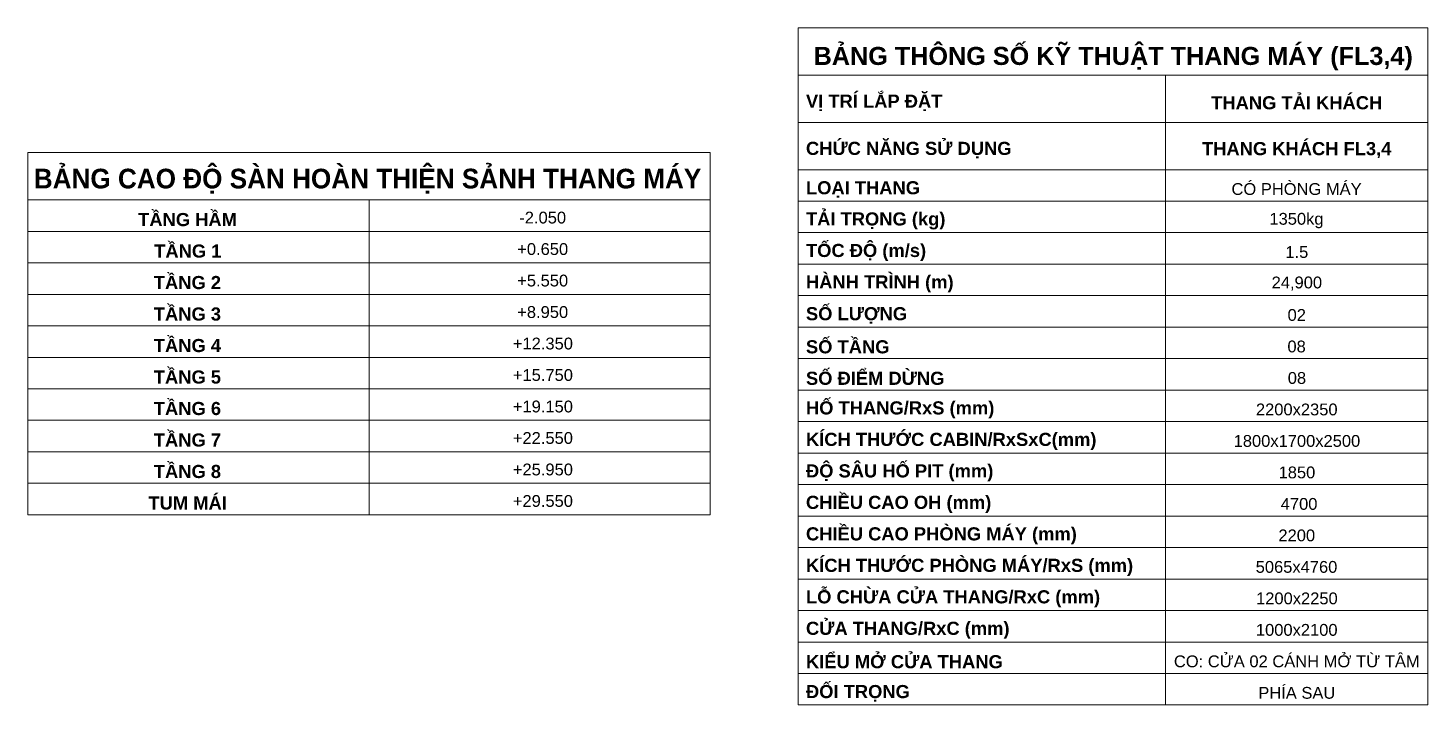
# Model space of a CAD drawing. Header units: millimetres. Extents: x 75015 to 108159, y -6470 to 34550.
# Drawn here: x 102825 to 108159, y 2002 to 4582 of the extents above; entities that cross this region are included whole.
import ezdxf

# ---------------------------------------------------------------- set-up
doc = ezdxf.new("R2010")
doc.units = ezdxf.units.MM
for name, color, linetype, lineweight in [('A-DETL-THIN', 151, 'Continuous', 18), ('G-ANNO-TEXT-1', 7, 'Continuous', 9), ('G-ANNO-TEXT-2', 5, 'Continuous', 9)]:
    doc.layers.add(name, color=color, linetype=linetype, lineweight=lineweight)
doc.styles.add('Arial_3', font='arial.ttf', dxfattribs={"height": 45})
doc.styles.add('Arial_B_1', font='arialbd.ttf', dxfattribs={"width": 0.95, "height": 75})
doc.styles.add('Arial_B_2', font='arialbd.ttf', dxfattribs={"height": 50})
doc.styles.add('Arial_B_3', font='arialbd.ttf', dxfattribs={"height": 68.75})

msp = doc.modelspace()

# ---------------------------------------------------------------- linework, layer by layer
at = {"layer": 'A-DETL-THIN'}
for p, q in [((105759.4, 2002), (105759.4, 4582)), ((105759.4, 4582), (108159.4, 4582)), ((108159.4, 2002), (108159.4, 4582)), ((105759.4, 4402), (108159.4, 4402)), ((107159.4, 2122), (107159.4, 4402)), ((107159.4, 2002), (107159.4, 4402)), ((105759.4, 4222), (108159.4, 4222)), ((102824.8, 4106.9), (105424.8, 4106.9)), ((102824.8, 2726.9), (102824.8, 4106.9)), ((105424.8, 2726.9), (105424.8, 4106.9)), ((105759.4, 4042), (108159.4, 4042)), ((102824.8, 3926.9), (105424.8, 3926.9)), ((102824.8, 3926.9), (105424.8, 3926.9)), ((104124.8, 2726.9), (104124.8, 3926.9)), ((105759.4, 3922), (108159.4, 3922)), ((102824.8, 3806.9), (105424.8, 3806.9)), ((105759.4, 3802), (108159.4, 3802)), ((102824.8, 3686.9), (105424.8, 3686.9)), ((105759.4, 3682), (108159.4, 3682)), ((102824.8, 3566.9), (105424.8, 3566.9)), ((105759.4, 3562), (108159.4, 3562)), ((102824.8, 3446.9), (105424.8, 3446.9)), ((105759.4, 3442), (108159.4, 3442)), ((102824.8, 3326.9), (105424.8, 3326.9)), ((105759.4, 3322), (108159.4, 3322)), ((102824.8, 3206.9), (105424.8, 3206.9)), ((105759.4, 3202), (108159.4, 3202)), ((102824.8, 3086.9), (105424.8, 3086.9)), ((105759.4, 3082), (108159.4, 3082)), ((102824.8, 2966.9), (105424.8, 2966.9)), ((105759.4, 2962), (108159.4, 2962)), ((102824.8, 2846.9), (105424.8, 2846.9)), ((105759.4, 2842), (108159.4, 2842)), ((102824.8, 2726.9), (105424.8, 2726.9)), ((105759.4, 2722), (108159.4, 2722)), ((105759.4, 2602), (108159.4, 2602)), ((105759.4, 2482), (107159.4, 2482)), ((105759.4, 2482), (108159.4, 2482)), ((105759.4, 2362), (108159.4, 2362)), ((105759.4, 2242), (108159.4, 2242)), ((105759.4, 2122), (108159.4, 2122)), ((105759.4, 2002), (108159.4, 2002))]:
    msp.add_line(p, q, dxfattribs=at)

# ---------------------------------------------------------------- texts
at = {"layer": 'G-ANNO-TEXT-1', "line_spacing_factor": 0.936439}
for s, insert, char_height, width, attachment_point, style in [('\\pt12.50013,25.00025,37.49969,49.99981,62.49994,75.00006,87.50019,100.00031,112.49975,124.99988,137.5,150.00013,162.50025,174.99969,187.49981,199.99994,212.50006,225.00019,237.50031,249.99975,262.49988,275,287.50013,300.00025,312.49969,324.99981,337.49994,350.00006,362.50019,375.00031,387.49975,399.99988;BẢNG THÔNG SỐ KỸ THUẬT THANG MÁY (FL3,4)', (106960, 4465.2), 68.75, 2383, 5, 'Arial_B_3'), ('\\pt317.5,635,952.5,1270,1587.5,1905,2222.5,2540,2857.5,3175,3492.5,3810,4127.5,4445,4762.5,5080,5397.5,5715,6032.5,6350,6667.5,6985,7302.5,7620,7937.5,8255,8572.5,8890,9207.5,9525,9842.5,10160;VỊ TRÍ LẮP ĐẶT', (105789.2, 4296.7), 50, 985.5, 4, 'Arial_B_2'), ('\\pt317.5,635,952.5,1270,1587.5,1905,2222.5,2540,2857.5,3175,3492.5,3810,4127.5,4445,4762.5,5080,5397.5,5715,6032.5,6350,6667.5,6985,7302.5,7620,7937.5,8255,8572.5,8890,9207.5,9525,9842.5,10160;THANG TẢI KHÁCH', (107659.1, 4296.7), 50, 879.75, 5, 'Arial_B_2'), ('\\pt317.5,635,952.5,1270,1587.5,1905,2222.5,2540,2857.5,3175,3492.5,3810,4127.5,4445,4762.5,5080,5397.5,5715,6032.5,6350,6667.5,6985,7302.5,7620,7937.5,8255,8572.5,8890,9207.5,9525,9842.5,10160;CHỨC NĂNG SỬ DỤNG', (105789.2, 4116.7), 50, 912.75, 4, 'Arial_B_2'), ('\\pt317.5,635,952.5,1270,1587.5,1905,2222.5,2540,2857.5,3175,3492.5,3810,4127.5,4445,4762.5,5080,5397.5,5715,6032.5,6350,6667.5,6985,7302.5,7620,7937.5,8255,8572.5,8890,9207.5,9525,9842.5,10160;THANG KHÁCH FL3,4', (107659.1, 4116.7), 50, 879.75, 5, 'Arial_B_2'), ('\\pt237.50025,474.99975,712.5,950.00025,1187.49975,1425,1662.50025,1899.99975,2137.5,2375.00025,2612.49975,2850,3087.50025,3324.99975,3562.5,3800.00025,4037.49975,4275,4512.50025,4749.99975,4987.5,5225.00025,5462.49975,5700,5937.50025,6174.99975,6412.5,6650.00025,6887.49975,7125,7362.50025,7599.99975;BẢNG CAO ĐỘ SÀN HOÀN THIỆN SẢNH THANG MÁY', (104118.6, 3998.4), 75, 2750.725, 5, 'Arial_B_1'), ('\\pt317.5,635,952.5,1270,1587.5,1905,2222.5,2540,2857.5,3175,3492.5,3810,4127.5,4445,4762.5,5080,5397.5,5715,6032.5,6350,6667.5,6985,7302.5,7620,7937.5,8255,8572.5,8890,9207.5,9525,9842.5,10160;LOẠI THANG', (105789.2, 3966.7), 50, 912.75, 4, 'Arial_B_2'), ('\\pt317.5,635,952.5,1270,1587.5,1905,2222.5,2540,2857.5,3175,3492.5,3810,4127.5,4445,4762.5,5080,5397.5,5715,6032.5,6350,6667.5,6985,7302.5,7620,7937.5,8255,8572.5,8890,9207.5,9525,9842.5,10160;TẢI TRỌNG (kg)', (105789.2, 3846.7), 50, 901.25, 4, 'Arial_B_2'), ('\\pt317.5,635,952.5,1270,1587.5,1905,2222.5,2540,2857.5,3175,3492.5,3810,4127.5,4445,4762.5,5080,5397.5,5715,6032.5,6350,6667.5,6985,7302.5,7620,7937.5,8255,8572.5,8890,9207.5,9525,9842.5,10160;TẦNG HẦM', (103432.7, 3851.6), 50, 555.75, 5, 'Arial_B_2'), ('\\pt317.5,635,952.5,1270,1587.5,1905,2222.5,2540,2857.5,3175,3492.5,3810,4127.5,4445,4762.5,5080,5397.5,5715,6032.5,6350,6667.5,6985,7302.5,7620,7937.5,8255,8572.5,8890,9207.5,9525,9842.5,10160;TẦNG 1', (103433.7, 3731.6), 50, 555.75, 5, 'Arial_B_2'), ('\\pt317.5,635,952.5,1270,1587.5,1905,2222.5,2540,2857.5,3175,3492.5,3810,4127.5,4445,4762.5,5080,5397.5,5715,6032.5,6350,6667.5,6985,7302.5,7620,7937.5,8255,8572.5,8890,9207.5,9525,9842.5,10160;TỐC ĐỘ (m/s)', (105789.2, 3726.7), 50, 896.25, 4, 'Arial_B_2'), ('\\pt317.5,635,952.5,1270,1587.5,1905,2222.5,2540,2857.5,3175,3492.5,3810,4127.5,4445,4762.5,5080,5397.5,5715,6032.5,6350,6667.5,6985,7302.5,7620,7937.5,8255,8572.5,8890,9207.5,9525,9842.5,10160;TẦNG 2', (103432.2, 3611.6), 50, 398.5, 5, 'Arial_B_2'), ('\\pt317.5,635,952.5,1270,1587.5,1905,2222.5,2540,2857.5,3175,3492.5,3810,4127.5,4445,4762.5,5080,5397.5,5715,6032.5,6350,6667.5,6985,7302.5,7620,7937.5,8255,8572.5,8890,9207.5,9525,9842.5,10160;HÀNH TRÌNH (m)', (105789.2, 3606.7), 50, 896.25, 4, 'Arial_B_2'), ('\\pt317.5,635,952.5,1270,1587.5,1905,2222.5,2540,2857.5,3175,3492.5,3810,4127.5,4445,4762.5,5080,5397.5,5715,6032.5,6350,6667.5,6985,7302.5,7620,7937.5,8255,8572.5,8890,9207.5,9525,9842.5,10160;TẦNG 3', (103432.2, 3491.6), 50, 398.5, 5, 'Arial_B_2'), ('\\pt317.5,635,952.5,1270,1587.5,1905,2222.5,2540,2857.5,3175,3492.5,3810,4127.5,4445,4762.5,5080,5397.5,5715,6032.5,6350,6667.5,6985,7302.5,7620,7937.5,8255,8572.5,8890,9207.5,9525,9842.5,10160;SỐ LƯỢNG', (105789.2, 3486.7), 50, 896.25, 4, 'Arial_B_2'), ('\\pt317.5,635,952.5,1270,1587.5,1905,2222.5,2540,2857.5,3175,3492.5,3810,4127.5,4445,4762.5,5080,5397.5,5715,6032.5,6350,6667.5,6985,7302.5,7620,7937.5,8255,8572.5,8890,9207.5,9525,9842.5,10160;TẦNG 4', (103432.2, 3371.6), 50, 398.5, 5, 'Arial_B_2'), ('\\pt317.5,635,952.5,1270,1587.5,1905,2222.5,2540,2857.5,3175,3492.5,3810,4127.5,4445,4762.5,5080,5397.5,5715,6032.5,6350,6667.5,6985,7302.5,7620,7937.5,8255,8572.5,8890,9207.5,9525,9842.5,10160;SỐ TẦNG', (105789.2, 3366.7), 50, 896.25, 4, 'Arial_B_2'), ('\\pt317.5,635,952.5,1270,1587.5,1905,2222.5,2540,2857.5,3175,3492.5,3810,4127.5,4445,4762.5,5080,5397.5,5715,6032.5,6350,6667.5,6985,7302.5,7620,7937.5,8255,8572.5,8890,9207.5,9525,9842.5,10160;TẦNG 5', (103432.2, 3251.6), 50, 398.5, 5, 'Arial_B_2'), ('\\pt317.5,635,952.5,1270,1587.5,1905,2222.5,2540,2857.5,3175,3492.5,3810,4127.5,4445,4762.5,5080,5397.5,5715,6032.5,6350,6667.5,6985,7302.5,7620,7937.5,8255,8572.5,8890,9207.5,9525,9842.5,10160;SỐ ĐIỂM DỪNG', (105789.2, 3246.7), 50, 896.25, 4, 'Arial_B_2'), ('\\pt317.5,635,952.5,1270,1587.5,1905,2222.5,2540,2857.5,3175,3492.5,3810,4127.5,4445,4762.5,5080,5397.5,5715,6032.5,6350,6667.5,6985,7302.5,7620,7937.5,8255,8572.5,8890,9207.5,9525,9842.5,10160;TẦNG 6', (103432.2, 3131.6), 50, 398.5, 5, 'Arial_B_2'), ('\\pt317.5,635,952.5,1270,1587.5,1905,2222.5,2540,2857.5,3175,3492.5,3810,4127.5,4445,4762.5,5080,5397.5,5715,6032.5,6350,6667.5,6985,7302.5,7620,7937.5,8255,8572.5,8890,9207.5,9525,9842.5,10160;HỐ THANG/RxS (mm)', (105789.2, 3126.7), 50, 1347.75, 4, 'Arial_B_2'), ('\\pt317.5,635,952.5,1270,1587.5,1905,2222.5,2540,2857.5,3175,3492.5,3810,4127.5,4445,4762.5,5080,5397.5,5715,6032.5,6350,6667.5,6985,7302.5,7620,7937.5,8255,8572.5,8890,9207.5,9525,9842.5,10160;TẦNG 7', (103432.2, 3011.6), 50, 398.5, 5, 'Arial_B_2'), ('\\pt317.5,635,952.5,1270,1587.5,1905,2222.5,2540,2857.5,3175,3492.5,3810,4127.5,4445,4762.5,5080,5397.5,5715,6032.5,6350,6667.5,6985,7302.5,7620,7937.5,8255,8572.5,8890,9207.5,9525,9842.5,10160;KÍCH THƯỚC CABIN/RxSxC(mm)', (105789.2, 3006.7), 50, 1346, 4, 'Arial_B_2'), ('\\pt317.5,635,952.5,1270,1587.5,1905,2222.5,2540,2857.5,3175,3492.5,3810,4127.5,4445,4762.5,5080,5397.5,5715,6032.5,6350,6667.5,6985,7302.5,7620,7937.5,8255,8572.5,8890,9207.5,9525,9842.5,10160;ĐỘ SÂU HỐ PIT (mm)', (105789.2, 2886.7), 50, 1344.5, 4, 'Arial_B_2'), ('\\pt317.5,635,952.5,1270,1587.5,1905,2222.5,2540,2857.5,3175,3492.5,3810,4127.5,4445,4762.5,5080,5397.5,5715,6032.5,6350,6667.5,6985,7302.5,7620,7937.5,8255,8572.5,8890,9207.5,9525,9842.5,10160;TẦNG 8', (103432.2, 2891.6), 50, 398.5, 5, 'Arial_B_2'), ('\\pt317.5,635,952.5,1270,1587.5,1905,2222.5,2540,2857.5,3175,3492.5,3810,4127.5,4445,4762.5,5080,5397.5,5715,6032.5,6350,6667.5,6985,7302.5,7620,7937.5,8255,8572.5,8890,9207.5,9525,9842.5,10160;TUM MÁI', (103433.2, 2771.6), 50, 398.5, 5, 'Arial_B_2'), ('\\pt317.5,635,952.5,1270,1587.5,1905,2222.5,2540,2857.5,3175,3492.5,3810,4127.5,4445,4762.5,5080,5397.5,5715,6032.5,6350,6667.5,6985,7302.5,7620,7937.5,8255,8572.5,8890,9207.5,9525,9842.5,10160;CHIỀU CAO OH (mm)', (105789.2, 2766.7), 50, 1341.25, 4, 'Arial_B_2'), ('\\pt317.5,635,952.5,1270,1587.5,1905,2222.5,2540,2857.5,3175,3492.5,3810,4127.5,4445,4762.5,5080,5397.5,5715,6032.5,6350,6667.5,6985,7302.5,7620,7937.5,8255,8572.5,8890,9207.5,9525,9842.5,10160;CHIỀU CAO PHÒNG MÁY (mm)', (105789.2, 2646.7), 50, 1342.75, 4, 'Arial_B_2'), ('\\pt317.5,635,952.5,1270,1587.5,1905,2222.5,2540,2857.5,3175,3492.5,3810,4127.5,4445,4762.5,5080,5397.5,5715,6032.5,6350,6667.5,6985,7302.5,7620,7937.5,8255,8572.5,8890,9207.5,9525,9842.5,10160;KÍCH THƯỚC PHÒNG MÁY/RxS (mm)', (105789.2, 2526.7), 50, 1347.75, 4, 'Arial_B_2'), ('\\pt317.5,635,952.5,1270,1587.5,1905,2222.5,2540,2857.5,3175,3492.5,3810,4127.5,4445,4762.5,5080,5397.5,5715,6032.5,6350,6667.5,6985,7302.5,7620,7937.5,8255,8572.5,8890,9207.5,9525,9842.5,10160;LỖ CHỪA CỬA THANG/RxC (mm)', (105789.2, 2406.7), 50, 1339.5, 4, 'Arial_B_2'), ('\\pt317.5,635,952.5,1270,1587.5,1905,2222.5,2540,2857.5,3175,3492.5,3810,4127.5,4445,4762.5,5080,5397.5,5715,6032.5,6350,6667.5,6985,7302.5,7620,7937.5,8255,8572.5,8890,9207.5,9525,9842.5,10160;CỬA THANG/RxC (mm)', (105789.2, 2286.7), 50, 1346, 4, 'Arial_B_2'), ('\\pt317.5,635,952.5,1270,1587.5,1905,2222.5,2540,2857.5,3175,3492.5,3810,4127.5,4445,4762.5,5080,5397.5,5715,6032.5,6350,6667.5,6985,7302.5,7620,7937.5,8255,8572.5,8890,9207.5,9525,9842.5,10160;KIỂU MỞ CỬA THANG', (105789.2, 2166.7), 50, 1356, 4, 'Arial_B_2'), ('\\pt317.5,635,952.5,1270,1587.5,1905,2222.5,2540,2857.5,3175,3492.5,3810,4127.5,4445,4762.5,5080,5397.5,5715,6032.5,6350,6667.5,6985,7302.5,7620,7937.5,8255,8572.5,8890,9207.5,9525,9842.5,10160;ĐỐI TRỌNG', (105789.2, 2046.7), 50, 1356, 4, 'Arial_B_2')]:
    msp.add_mtext(s, dxfattribs=dict(at, insert=insert, char_height=char_height, width=width, attachment_point=attachment_point, style=style))
at = {"layer": 'G-ANNO-TEXT-2', "char_height": 45, "attachment_point": 5, "line_spacing_factor": 0.936439, "style": 'Arial_3'}
for s, insert, width in [('\\pt317.5002,634.99995,952.50015,1269.9999,1587.5001,1904.99985,2222.50005,2539.9998,2857.5,3175.0002,3492.49995,3810.00015,4127.4999,4445.0001,4762.49985,5080.00005,5397.4998,5715,6032.5002,6349.99995,6667.50015,6984.9999,7302.5001,7619.99985,7937.50005,8254.9998,8572.5,8890.0002,9207.49995,9525.00015,9842.4999,10160.0001;CÓ PHÒNG MÁY', (107658.6, 3968), 993.75), ('\\pt317.5002,634.99995,952.50015,1269.9999,1587.5001,1904.99985,2222.50005,2539.9998,2857.5,3175.0002,3492.49995,3810.00015,4127.4999,4445.0001,4762.49985,5080.00005,5397.4998,5715,6032.5002,6349.99995,6667.50015,6984.9999,7302.5001,7619.99985,7937.50005,8254.9998,8572.5,8890.0002,9207.49995,9525.00015,9842.4999,10160.0001;-2.050', (104786, 3859.2), 597), ('\\pt317.5002,634.99995,952.50015,1269.9999,1587.5001,1904.99985,2222.50005,2539.9998,2857.5,3175.0002,3492.49995,3810.00015,4127.4999,4445.0001,4762.49985,5080.00005,5397.4998,5715,6032.5002,6349.99995,6667.50015,6984.9999,7302.5001,7619.99985,7937.50005,8254.9998,8572.5,8890.0002,9207.49995,9525.00015,9842.4999,10160.0001;1350kg', (107658.3, 3848), 997.25), ('\\pt317.5002,634.99995,952.50015,1269.9999,1587.5001,1904.99985,2222.50005,2539.9998,2857.5,3175.0002,3492.49995,3810.00015,4127.4999,4445.0001,4762.49985,5080.00005,5397.4998,5715,6032.5002,6349.99995,6667.50015,6984.9999,7302.5001,7619.99985,7937.50005,8254.9998,8572.5,8890.0002,9207.49995,9525.00015,9842.4999,10160.0001;+0.650', (104786, 3739.2), 597), ('\\pt317.5002,634.99995,952.50015,1269.9999,1587.5001,1904.99985,2222.50005,2539.9998,2857.5,3175.0002,3492.49995,3810.00015,4127.4999,4445.0001,4762.49985,5080.00005,5397.4998,5715,6032.5002,6349.99995,6667.50015,6984.9999,7302.5001,7619.99985,7937.50005,8254.9998,8572.5,8890.0002,9207.49995,9525.00015,9842.4999,10160.0001;1.5', (107659.5, 3728), 1002.25), ('\\pt317.5002,634.99995,952.50015,1269.9999,1587.5001,1904.99985,2222.50005,2539.9998,2857.5,3175.0002,3492.49995,3810.00015,4127.4999,4445.0001,4762.49985,5080.00005,5397.4998,5715,6032.5002,6349.99995,6667.50015,6984.9999,7302.5001,7619.99985,7937.50005,8254.9998,8572.5,8890.0002,9207.49995,9525.00015,9842.4999,10160.0001;+5.550', (104786, 3619.2), 597), ('\\pt317.5002,634.99995,952.50015,1269.9999,1587.5001,1904.99985,2222.50005,2539.9998,2857.5,3175.0002,3492.49995,3810.00015,4127.4999,4445.0001,4762.49985,5080.00005,5397.4998,5715,6032.5002,6349.99995,6667.50015,6984.9999,7302.5001,7619.99985,7937.50005,8254.9998,8572.5,8890.0002,9207.49995,9525.00015,9842.4999,10160.0001;24,900', (107659.7, 3608), 1003.75), ('\\pt317.5002,634.99995,952.50015,1269.9999,1587.5001,1904.99985,2222.50005,2539.9998,2857.5,3175.0002,3492.49995,3810.00015,4127.4999,4445.0001,4762.49985,5080.00005,5397.4998,5715,6032.5002,6349.99995,6667.50015,6984.9999,7302.5001,7619.99985,7937.50005,8254.9998,8572.5,8890.0002,9207.49995,9525.00015,9842.4999,10160.0001;+8.950', (104786, 3499.2), 597), ('\\pt317.5002,634.99995,952.50015,1269.9999,1587.5001,1904.99985,2222.50005,2539.9998,2857.5,3175.0002,3492.49995,3810.00015,4127.4999,4445.0001,4762.49985,5080.00005,5397.4998,5715,6032.5002,6349.99995,6667.50015,6984.9999,7302.5001,7619.99985,7937.50005,8254.9998,8572.5,8890.0002,9207.49995,9525.00015,9842.4999,10160.0001;02', (107659.3, 3488), 995.5), ('\\pt317.5002,634.99995,952.50015,1269.9999,1587.5001,1904.99985,2222.50005,2539.9998,2857.5,3175.0002,3492.49995,3810.00015,4127.4999,4445.0001,4762.49985,5080.00005,5397.4998,5715,6032.5002,6349.99995,6667.50015,6984.9999,7302.5001,7619.99985,7937.50005,8254.9998,8572.5,8890.0002,9207.49995,9525.00015,9842.4999,10160.0001;+12.350', (104786.8, 3379.2), 597), ('\\pt317.5002,634.99995,952.50015,1269.9999,1587.5001,1904.99985,2222.50005,2539.9998,2857.5,3175.0002,3492.49995,3810.00015,4127.4999,4445.0001,4762.49985,5080.00005,5397.4998,5715,6032.5002,6349.99995,6667.50015,6984.9999,7302.5001,7619.99985,7937.50005,8254.9998,8572.5,8890.0002,9207.49995,9525.00015,9842.4999,10160.0001;08', (107658.8, 3368), 1003.75), ('\\pt317.5002,634.99995,952.50015,1269.9999,1587.5001,1904.99985,2222.50005,2539.9998,2857.5,3175.0002,3492.49995,3810.00015,4127.4999,4445.0001,4762.49985,5080.00005,5397.4998,5715,6032.5002,6349.99995,6667.50015,6984.9999,7302.5001,7619.99985,7937.50005,8254.9998,8572.5,8890.0002,9207.49995,9525.00015,9842.4999,10160.0001;+15.750', (104786.8, 3259.2), 597), ('\\pt317.5002,634.99995,952.50015,1269.9999,1587.5001,1904.99985,2222.50005,2539.9998,2857.5,3175.0002,3492.49995,3810.00015,4127.4999,4445.0001,4762.49985,5080.00005,5397.4998,5715,6032.5002,6349.99995,6667.50015,6984.9999,7302.5001,7619.99985,7937.50005,8254.9998,8572.5,8890.0002,9207.49995,9525.00015,9842.4999,10160.0001;08', (107660, 3248), 998.75), ('\\pt317.5002,634.99995,952.50015,1269.9999,1587.5001,1904.99985,2222.50005,2539.9998,2857.5,3175.0002,3492.49995,3810.00015,4127.4999,4445.0001,4762.49985,5080.00005,5397.4998,5715,6032.5002,6349.99995,6667.50015,6984.9999,7302.5001,7619.99985,7937.50005,8254.9998,8572.5,8890.0002,9207.49995,9525.00015,9842.4999,10160.0001;+19.150', (104786.8, 3139.2), 597), ('\\pt317.5002,634.99995,952.50015,1269.9999,1587.5001,1904.99985,2222.50005,2539.9998,2857.5,3175.0002,3492.49995,3810.00015,4127.4999,4445.0001,4762.49985,5080.00005,5397.4998,5715,6032.5002,6349.99995,6667.50015,6984.9999,7302.5001,7619.99985,7937.50005,8254.9998,8572.5,8890.0002,9207.49995,9525.00015,9842.4999,10160.0001;2200x2350', (107659.3, 3128), 1003.75), ('\\pt317.5002,634.99995,952.50015,1269.9999,1587.5001,1904.99985,2222.50005,2539.9998,2857.5,3175.0002,3492.49995,3810.00015,4127.4999,4445.0001,4762.49985,5080.00005,5397.4998,5715,6032.5002,6349.99995,6667.50015,6984.9999,7302.5001,7619.99985,7937.50005,8254.9998,8572.5,8890.0002,9207.49995,9525.00015,9842.4999,10160.0001;+22.550', (104786.8, 3019.2), 597), ('\\pt317.5002,634.99995,952.50015,1269.9999,1587.5001,1904.99985,2222.50005,2539.9998,2857.5,3175.0002,3492.49995,3810.00015,4127.4999,4445.0001,4762.49985,5080.00005,5397.4998,5715,6032.5002,6349.99995,6667.50015,6984.9999,7302.5001,7619.99985,7937.50005,8254.9998,8572.5,8890.0002,9207.49995,9525.00015,9842.4999,10160.0001;1800x1700x2500', (107660, 3008), 998.75), ('\\pt317.5002,634.99995,952.50015,1269.9999,1587.5001,1904.99985,2222.50005,2539.9998,2857.5,3175.0002,3492.49995,3810.00015,4127.4999,4445.0001,4762.49985,5080.00005,5397.4998,5715,6032.5002,6349.99995,6667.50015,6984.9999,7302.5001,7619.99985,7937.50005,8254.9998,8572.5,8890.0002,9207.49995,9525.00015,9842.4999,10160.0001;+25.950', (104786.8, 2899.2), 597), ('\\pt317.5002,634.99995,952.50015,1269.9999,1587.5001,1904.99985,2222.50005,2539.9998,2857.5,3175.0002,3492.49995,3810.00015,4127.4999,4445.0001,4762.49985,5080.00005,5397.4998,5715,6032.5002,6349.99995,6667.50015,6984.9999,7302.5001,7619.99985,7937.50005,8254.9998,8572.5,8890.0002,9207.49995,9525.00015,9842.4999,10160.0001;1850', (107660, 2888), 998.75), ('\\pt317.5002,634.99995,952.50015,1269.9999,1587.5001,1904.99985,2222.50005,2539.9998,2857.5,3175.0002,3492.49995,3810.00015,4127.4999,4445.0001,4762.49985,5080.00005,5397.4998,5715,6032.5002,6349.99995,6667.50015,6984.9999,7302.5001,7619.99985,7937.50005,8254.9998,8572.5,8890.0002,9207.49995,9525.00015,9842.4999,10160.0001;+29.550', (104786.8, 2779.2), 597), ('\\pt317.5002,634.99995,952.50015,1269.9999,1587.5001,1904.99985,2222.50005,2539.9998,2857.5,3175.0002,3492.49995,3810.00015,4127.4999,4445.0001,4762.49985,5080.00005,5397.4998,5715,6032.5002,6349.99995,6667.50015,6984.9999,7302.5001,7619.99985,7937.50005,8254.9998,8572.5,8890.0002,9207.49995,9525.00015,9842.4999,10160.0001;4700 ', (107668.2, 2768), 998.75), ('\\pt317.5002,634.99995,952.50015,1269.9999,1587.5001,1904.99985,2222.50005,2539.9998,2857.5,3175.0002,3492.49995,3810.00015,4127.4999,4445.0001,4762.49985,5080.00005,5397.4998,5715,6032.5002,6349.99995,6667.50015,6984.9999,7302.5001,7619.99985,7937.50005,8254.9998,8572.5,8890.0002,9207.49995,9525.00015,9842.4999,10160.0001;2200', (107659.4, 2648), 992.25), ('\\pt317.5002,634.99995,952.50015,1269.9999,1587.5001,1904.99985,2222.50005,2539.9998,2857.5,3175.0002,3492.49995,3810.00015,4127.4999,4445.0001,4762.49985,5080.00005,5397.4998,5715,6032.5002,6349.99995,6667.50015,6984.9999,7302.5001,7619.99985,7937.50005,8254.9998,8572.5,8890.0002,9207.49995,9525.00015,9842.4999,10160.0001;5065x4760', (107658.4, 2528), 992.25), ('\\pt317.5002,634.99995,952.50015,1269.9999,1587.5001,1904.99985,2222.50005,2539.9998,2857.5,3175.0002,3492.49995,3810.00015,4127.4999,4445.0001,4762.49985,5080.00005,5397.4998,5715,6032.5002,6349.99995,6667.50015,6984.9999,7302.5001,7619.99985,7937.50005,8254.9998,8572.5,8890.0002,9207.49995,9525.00015,9842.4999,10160.0001;1200x2250', (107659.8, 2408), 1003.75), ('\\pt317.5002,634.99995,952.50015,1269.9999,1587.5001,1904.99985,2222.50005,2539.9998,2857.5,3175.0002,3492.49995,3810.00015,4127.4999,4445.0001,4762.49985,5080.00005,5397.4998,5715,6032.5002,6349.99995,6667.50015,6984.9999,7302.5001,7619.99985,7937.50005,8254.9998,8572.5,8890.0002,9207.49995,9525.00015,9842.4999,10160.0001;1000x2100', (107659.2, 2288), 998.75), ('\\pt317.5002,634.99995,952.50015,1269.9999,1587.5001,1904.99985,2222.50005,2539.9998,2857.5,3175.0002,3492.49995,3810.00015,4127.4999,4445.0001,4762.49985,5080.00005,5397.4998,5715,6032.5002,6349.99995,6667.50015,6984.9999,7302.5001,7619.99985,7937.50005,8254.9998,8572.5,8890.0002,9207.49995,9525.00015,9842.4999,10160.0001;CO: CỬA 02 CÁNH MỞ TỪ TÂM', (107659.5, 2168), 1003.75), ('\\pt317.5002,634.99995,952.50015,1269.9999,1587.5001,1904.99985,2222.50005,2539.9998,2857.5,3175.0002,3492.49995,3810.00015,4127.4999,4445.0001,4762.49985,5080.00005,5397.4998,5715,6032.5002,6349.99995,6667.50015,6984.9999,7302.5001,7619.99985,7937.50005,8254.9998,8572.5,8890.0002,9207.49995,9525.00015,9842.4999,10160.0001;PHÍA SAU', (107659.5, 2048), 1003.75)]:
    msp.add_mtext(s, dxfattribs=dict(at, insert=insert, width=width))

doc.saveas('drawing.dxf')
